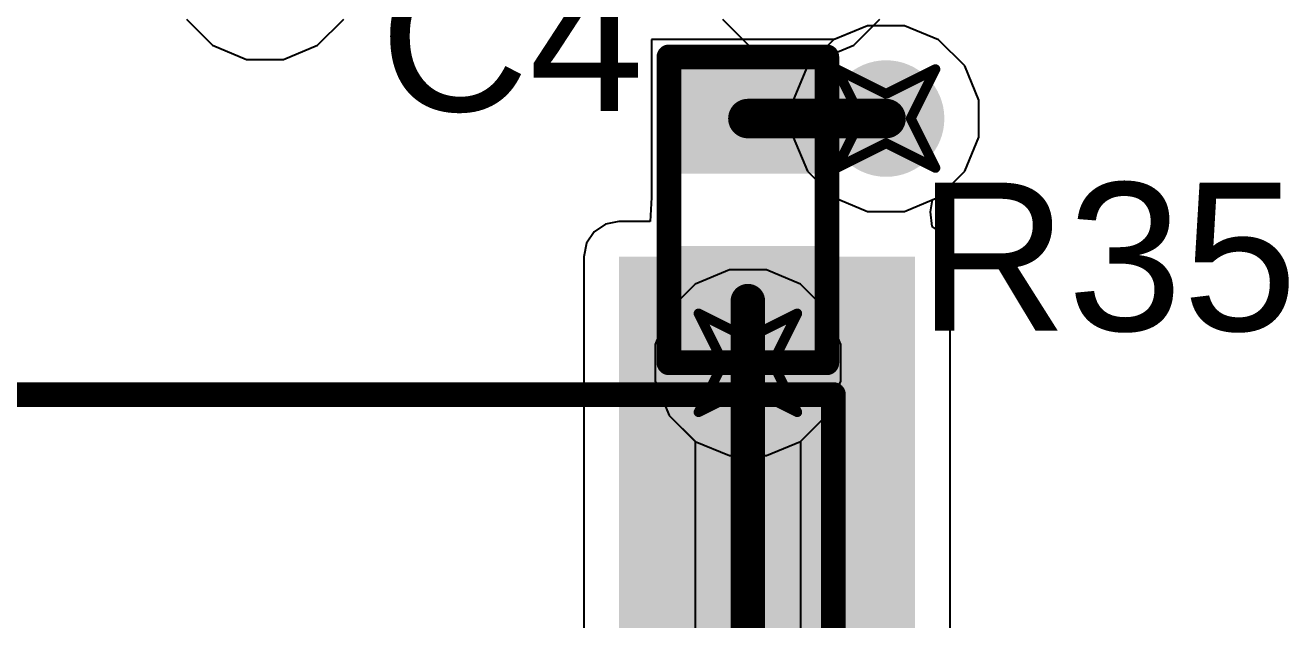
# Model space of a CAD drawing. Header units: inches. Extents: x -3 to 488, y -11 to 93.
# Drawn here: x 118.02 to 124.53, y 6.92 to 9.98 of the extents above; entities that cross this region are included whole.
import ezdxf

# ---------------------------------------------------------------- set-up
doc = ezdxf.new("R2010")
doc.units = ezdxf.units.IN
for name, color, linetype in [('Bottom Layer', 5, 'Continuous'), ('Drill Drawing', 1, 'Continuous'), ('Layer 1', 16, 'Continuous'), ('Layer 2', 76, 'Continuous'), ('Top Layer', 1, 'Continuous'), ('Top Overlay', 2, 'Continuous'), ('Top Paste', 8, 'Continuous'), ('Top Solder', 216, 'Continuous'), ('Via Holes', 16, 'Continuous')]:
    doc.layers.add(name, color=color, linetype=linetype)
doc.styles.add('Arial', font='', dxfattribs={"height": 0.2})
doc.styles.get('Arial').set_extended_font_data('Arial')

msp = doc.modelspace()

# ---------------------------------------------------------------- hatches: boundary and pattern name
at = {"layer": 'Bottom Layer'}
h = msp.add_hatch(color=5, dxfattribs=at)
edge = h.paths.add_edge_path()
edge.add_arc((122.4535, 9.4996), 0.3, 0, 360)
h = msp.add_hatch(color=5, dxfattribs=at)
edge = h.paths.add_edge_path()
edge.add_arc((121.7422, 8.2423), 0.3, 0, 360)
at = {"layer": 'Layer 1'}
h = msp.add_hatch(color=16, dxfattribs=at)
edge = h.paths.add_edge_path()
edge.add_arc((122.4535, 9.4996), 0.3, 0, 360)
h = msp.add_hatch(color=16, dxfattribs=at)
edge = h.paths.add_edge_path()
edge.add_arc((121.7422, 8.2423), 0.3, 0, 360)
at = {"layer": 'Layer 2'}
h = msp.add_hatch(color=76, dxfattribs=at)
edge = h.paths.add_edge_path()
edge.add_arc((122.4535, 9.4996), 0.3, 0, 360)
h = msp.add_hatch(color=76, dxfattribs=at)
edge = h.paths.add_edge_path()
edge.add_arc((121.7422, 8.2423), 0.3, 0, 360)
at = {"layer": 'Top Layer'}
h = msp.add_hatch(color=1, dxfattribs=at)
edge = h.paths.add_edge_path()
edge.add_arc((122.4535, 9.4996), 0.3, 0, 360)
for points in [[(121.4247, 9.7282), (122.0597, 9.7282), (122.0597, 9.271), (121.4247, 9.271)], [(121.0785, -6.8245), (122.6025, -6.8245), (122.6025, 8.7884), (121.0785, 8.7884)], [(121.4247, 8.7884), (122.0597, 8.7884), (122.0597, 8.3312), (121.4247, 8.3312)]]:
    msp.add_hatch(color=1, dxfattribs=at).paths.add_polyline_path(points)
h = msp.add_hatch(color=1, dxfattribs=at)
edge = h.paths.add_edge_path()
edge.add_arc((121.7422, 8.2423), 0.3, 0, 360)
at = {"layer": 'Top Paste'}
for points in [[(121.4247, 9.7282), (122.0597, 9.7282), (122.0597, 9.271), (121.4247, 9.271)], [(121.4247, 8.7884), (122.0597, 8.7884), (122.0597, 8.3312), (121.4247, 8.3312)]]:
    msp.add_hatch(color=8, dxfattribs=at).paths.add_polyline_path(points)
at = {"layer": 'Top Solder'}
for points in [[(121.3697, 9.7832), (122.1147, 9.7832), (122.1147, 9.216), (121.3697, 9.216)], [(121.3697, 8.8434), (122.1147, 8.8434), (122.1147, 8.2762), (121.3697, 8.2762)]]:
    msp.add_hatch(color=216, dxfattribs=at).paths.add_polyline_path(points)
at = {"layer": 'Via Holes'}
h = msp.add_hatch(color=7, dxfattribs=at)
edge = h.paths.add_edge_path()
edge.add_arc((122.4535, 9.4996), 0.15, 0, 360)
h = msp.add_hatch(color=7, dxfattribs=at)
edge = h.paths.add_edge_path()
edge.add_arc((121.7422, 8.2423), 0.15, 0, 360)

# ---------------------------------------------------------------- linework, layer by layer
at = {"layer": 'Bottom Layer'}
for p, q in [((122.3584, 9.9774), (122.1828, 9.9047)), ((122.5485, 9.9774), (122.3584, 9.9774)), ((122.7241, 9.9047), (122.5485, 9.9774)), ((122.1828, 9.9047), (122.0484, 9.7703)), ((122.8585, 9.7703), (122.7241, 9.9047)), ((122.0484, 9.7703), (121.9757, 9.5946)), ((122.9313, 9.5946), (122.8585, 9.7703)), ((121.9757, 9.5946), (121.9757, 9.4046)), ((122.9313, 9.4046), (122.9313, 9.5946)), ((121.9757, 9.4046), (122.0484, 9.2289)), ((122.8585, 9.2289), (122.9313, 9.4046)), ((122.0484, 9.2289), (122.1828, 9.0945)), ((122.7241, 9.0945), (122.8585, 9.2289)), ((122.1828, 9.0945), (122.3584, 9.0218)), ((122.5485, 9.0218), (122.7241, 9.0945)), ((122.3584, 9.0218), (122.5485, 9.0218)), ((121.6472, 8.7201), (121.4715, 8.6474)), ((121.8372, 8.7201), (121.6472, 8.7201)), ((122.0129, 8.6474), (121.8372, 8.7201)), ((121.4715, 8.6474), (121.3371, 8.513)), ((122.1473, 8.513), (122.0129, 8.6474)), ((121.3371, 8.513), (121.2644, 8.3373)), ((122.22, 8.3373), (122.1473, 8.513)), ((121.2644, 8.3373), (121.2644, 8.1473)), ((122.22, 8.1473), (122.22, 8.3373)), ((121.2644, 8.1473), (121.3371, 7.9716)), ((122.1473, 7.9716), (122.22, 8.1473)), ((121.3371, 7.9716), (121.4715, 7.8372)), ((122.0129, 7.8372), (122.1473, 7.9716)), ((121.4715, 7.8372), (121.6472, 7.7645)), ((121.8372, 7.7645), (122.0129, 7.8372)), ((121.6472, 7.7645), (121.8372, 7.7645))]:
    msp.add_line(p, q, dxfattribs=at)
at = {"layer": 'Drill Drawing'}
for points in [[(122.1995, 9.7536, 0.0508, 0.0508, 0), (122.4535, 9.6266, 0.0508, 0.0508, 0)], [(122.1995, 9.7536, 0.0508, 0.0508, 0), (122.3265, 9.4996, 0.0508, 0.0508, 0)], [(122.4535, 9.6266, 0.0508, 0.0508, 0), (122.7075, 9.7536, 0.0508, 0.0508, 0)], [(122.5805, 9.4996, 0.0508, 0.0508, 0), (122.7075, 9.7536, 0.0508, 0.0508, 0)], [(122.1995, 9.2456, 0.0508, 0.0508, 0), (122.3265, 9.4996, 0.0508, 0.0508, 0)], [(122.5805, 9.4996, 0.0508, 0.0508, 0), (122.7075, 9.2456, 0.0508, 0.0508, 0)], [(122.1995, 9.2456, 0.0508, 0.0508, 0), (122.4535, 9.3726, 0.0508, 0.0508, 0)], [(122.4535, 9.3726, 0.0508, 0.0508, 0), (122.7075, 9.2456, 0.0508, 0.0508, 0)], [(121.4882, 8.4963, 0.0508, 0.0508, 0), (121.7422, 8.3693, 0.0508, 0.0508, 0)], [(121.4882, 8.4963, 0.0508, 0.0508, 0), (121.6152, 8.2423, 0.0508, 0.0508, 0)], [(121.7422, 8.3693, 0.0508, 0.0508, 0), (121.9962, 8.4963, 0.0508, 0.0508, 0)], [(121.8692, 8.2423, 0.0508, 0.0508, 0), (121.9962, 8.4963, 0.0508, 0.0508, 0)], [(121.4882, 7.9883, 0.0508, 0.0508, 0), (121.6152, 8.2423, 0.0508, 0.0508, 0)], [(121.8692, 8.2423, 0.0508, 0.0508, 0), (121.9962, 7.9883, 0.0508, 0.0508, 0)], [(121.4882, 7.9883, 0.0508, 0.0508, 0), (121.7422, 8.1153, 0.0508, 0.0508, 0)], [(121.7422, 8.1153, 0.0508, 0.0508, 0), (121.9962, 7.9883, 0.0508, 0.0508, 0)]]:
    msp.add_lwpolyline(points, format="xyseb", dxfattribs=at)
for points in [[(122.1868, 9.7536, 0.0254, 0.0254, 1), (122.2122, 9.7536, 0.0254, 0.0254, 1)], [(122.1868, 9.7536, 0.0254, 0.0254, 1), (122.2122, 9.7536, 0.0254, 0.0254, 1)], [(122.6948, 9.7536, 0.0254, 0.0254, 1), (122.7202, 9.7536, 0.0254, 0.0254, 1)], [(122.6948, 9.7536, 0.0254, 0.0254, 1), (122.7202, 9.7536, 0.0254, 0.0254, 1)], [(122.4408, 9.6266, 0.0254, 0.0254, 1), (122.4662, 9.6266, 0.0254, 0.0254, 1)], [(122.4408, 9.6266, 0.0254, 0.0254, 1), (122.4662, 9.6266, 0.0254, 0.0254, 1)], [(122.3138, 9.4996, 0.0254, 0.0254, 1), (122.3392, 9.4996, 0.0254, 0.0254, 1)], [(122.3138, 9.4996, 0.0254, 0.0254, 1), (122.3392, 9.4996, 0.0254, 0.0254, 1)], [(122.5678, 9.4996, 0.0254, 0.0254, 1), (122.5932, 9.4996, 0.0254, 0.0254, 1)], [(122.5678, 9.4996, 0.0254, 0.0254, 1), (122.5932, 9.4996, 0.0254, 0.0254, 1)], [(122.4408, 9.3726, 0.0254, 0.0254, 1), (122.4662, 9.3726, 0.0254, 0.0254, 1)], [(122.4408, 9.3726, 0.0254, 0.0254, 1), (122.4662, 9.3726, 0.0254, 0.0254, 1)], [(122.1868, 9.2456, 0.0254, 0.0254, 1), (122.2122, 9.2456, 0.0254, 0.0254, 1)], [(122.1868, 9.2456, 0.0254, 0.0254, 1), (122.2122, 9.2456, 0.0254, 0.0254, 1)], [(122.6948, 9.2456, 0.0254, 0.0254, 1), (122.7202, 9.2456, 0.0254, 0.0254, 1)], [(122.6948, 9.2456, 0.0254, 0.0254, 1), (122.7202, 9.2456, 0.0254, 0.0254, 1)], [(121.4755, 8.4963, 0.0254, 0.0254, 1), (121.5009, 8.4963, 0.0254, 0.0254, 1)], [(121.4755, 8.4963, 0.0254, 0.0254, 1), (121.5009, 8.4963, 0.0254, 0.0254, 1)], [(121.9835, 8.4963, 0.0254, 0.0254, 1), (122.0089, 8.4963, 0.0254, 0.0254, 1)], [(121.9835, 8.4963, 0.0254, 0.0254, 1), (122.0089, 8.4963, 0.0254, 0.0254, 1)], [(121.7295, 8.3693, 0.0254, 0.0254, 1), (121.7549, 8.3693, 0.0254, 0.0254, 1)], [(121.7295, 8.3693, 0.0254, 0.0254, 1), (121.7549, 8.3693, 0.0254, 0.0254, 1)], [(121.6025, 8.2423, 0.0254, 0.0254, 1), (121.6279, 8.2423, 0.0254, 0.0254, 1)], [(121.6025, 8.2423, 0.0254, 0.0254, 1), (121.6279, 8.2423, 0.0254, 0.0254, 1)], [(121.8565, 8.2423, 0.0254, 0.0254, 1), (121.8819, 8.2423, 0.0254, 0.0254, 1)], [(121.8565, 8.2423, 0.0254, 0.0254, 1), (121.8819, 8.2423, 0.0254, 0.0254, 1)], [(121.7295, 8.1153, 0.0254, 0.0254, 1), (121.7549, 8.1153, 0.0254, 0.0254, 1)], [(121.7295, 8.1153, 0.0254, 0.0254, 1), (121.7549, 8.1153, 0.0254, 0.0254, 1)], [(121.4755, 7.9883, 0.0254, 0.0254, 1), (121.5009, 7.9883, 0.0254, 0.0254, 1)], [(121.4755, 7.9883, 0.0254, 0.0254, 1), (121.5009, 7.9883, 0.0254, 0.0254, 1)], [(121.9835, 7.9883, 0.0254, 0.0254, 1), (122.0089, 7.9883, 0.0254, 0.0254, 1)], [(121.9835, 7.9883, 0.0254, 0.0254, 1), (122.0089, 7.9883, 0.0254, 0.0254, 1)]]:
    msp.add_lwpolyline(points, format="xyseb", close=True, dxfattribs=at)
at = {"layer": 'Layer 1'}
for p, q in [((122.3584, 9.9774), (122.1828, 9.9047)), ((122.5485, 9.9774), (122.3584, 9.9774)), ((122.7241, 9.9047), (122.5485, 9.9774)), ((122.1828, 9.9047), (122.0484, 9.7703)), ((122.8585, 9.7703), (122.7241, 9.9047)), ((122.0484, 9.7703), (121.9757, 9.5946)), ((122.9313, 9.5946), (122.8585, 9.7703)), ((121.9757, 9.5946), (121.9757, 9.4046)), ((122.9313, 9.4046), (122.9313, 9.5946)), ((121.9757, 9.4046), (122.0484, 9.2289)), ((122.8585, 9.2289), (122.9313, 9.4046)), ((122.0484, 9.2289), (122.1828, 9.0945)), ((122.7241, 9.0945), (122.8585, 9.2289)), ((122.1828, 9.0945), (122.3584, 9.0218)), ((122.5485, 9.0218), (122.7241, 9.0945)), ((122.3584, 9.0218), (122.5485, 9.0218)), ((121.6472, 8.7201), (121.4715, 8.6474)), ((121.8372, 8.7201), (121.6472, 8.7201)), ((122.0129, 8.6474), (121.8372, 8.7201)), ((121.4715, 8.6474), (121.3371, 8.513)), ((122.1473, 8.513), (122.0129, 8.6474)), ((121.3371, 8.513), (121.2644, 8.3373)), ((122.22, 8.3373), (122.1473, 8.513)), ((121.2644, 8.3373), (121.2644, 8.1473)), ((122.22, 8.1473), (122.22, 8.3373)), ((121.2644, 8.1473), (121.3371, 7.9716)), ((122.1473, 7.9716), (122.22, 8.1473)), ((121.3371, 7.9716), (121.4703, 7.8385)), ((122.0141, 7.8385), (122.1473, 7.9716)), ((121.4703, 7.8385), (121.4703, 6.234)), ((122.0141, 6.1214), (122.0141, 7.8385))]:
    msp.add_line(p, q, dxfattribs=at)
msp.add_lwpolyline([(121.7422, 6.1214, 0.1778, 0.1778, 0), (121.7422, 8.2423, 0.1778, 0.1778, 0)], format="xyseb", dxfattribs=at)
msp.add_lwpolyline([(121.6977, 8.2423, 0.0889, 0.0889, 1), (121.7866, 8.2423, 0.0889, 0.0889, 1)], format="xyseb", close=True, dxfattribs=at)
at = {"layer": 'Layer 2'}
for p, q in [((118.8521, 10.0115), (118.9865, 9.8771)), ((119.5278, 9.8771), (119.6622, 10.0115)), ((121.6113, 10.0115), (121.7457, 9.8771)), ((122.287, 9.8771), (122.4214, 10.0115)), ((118.9865, 9.8771), (119.1621, 9.8044)), ((119.3522, 9.8044), (119.5278, 9.8771)), ((121.7457, 9.8771), (121.9213, 9.8044)), ((122.1114, 9.8044), (122.287, 9.8771)), ((119.1621, 9.8044), (119.3522, 9.8044)), ((121.9213, 9.8044), (122.1114, 9.8044)), ((121.6472, 8.7201), (121.4715, 8.6474)), ((121.8372, 8.7201), (121.6472, 8.7201)), ((122.0129, 8.6474), (121.8372, 8.7201)), ((121.4715, 8.6474), (121.3371, 8.513)), ((122.1473, 8.513), (122.0129, 8.6474)), ((121.3371, 8.513), (121.2644, 8.3373)), ((122.22, 8.3373), (122.1473, 8.513)), ((121.2644, 8.3373), (121.2644, 8.1473)), ((122.22, 8.1473), (122.22, 8.3373)), ((121.2644, 8.1473), (121.3371, 7.9716)), ((122.1473, 7.9716), (122.22, 8.1473)), ((121.3371, 7.9716), (121.4715, 7.8372)), ((122.0129, 7.8372), (122.1473, 7.9716)), ((121.4715, 7.8372), (121.6472, 7.7645)), ((121.8372, 7.7645), (122.0129, 7.8372)), ((121.6472, 7.7645), (121.8372, 7.7645))]:
    msp.add_line(p, q, dxfattribs=at)
at = {"layer": 'Top Layer'}
for p, q in [((122.3584, 9.9774), (122.1861, 9.906)), ((122.5485, 9.9774), (122.3584, 9.9774)), ((122.7241, 9.9047), (122.5485, 9.9774)), ((122.1861, 9.906), (121.2469, 9.906)), ((121.2469, 9.906), (121.2469, 9.0967)), ((122.8585, 9.7703), (122.7241, 9.9047)), ((122.9313, 9.5946), (122.8585, 9.7703)), ((122.9313, 9.4046), (122.9313, 9.5946)), ((122.8585, 9.2289), (122.9313, 9.4046)), ((122.7241, 9.0945), (122.8585, 9.2289)), ((121.2469, 9.0932), (121.2385, 8.9697)), ((121.2469, 9.0967), (121.2469, 9.0932)), ((122.6822, 9.0198), (122.6922, 9.0813)), ((122.6922, 9.0813), (122.7241, 9.0945)), ((122.6908, 8.9433), (122.6822, 9.0198)), ((120.9503, 8.9166), (120.911, 8.8578)), ((121.0091, 8.9559), (120.9503, 8.9166)), ((121.0785, 8.9697), (121.0091, 8.9559)), ((121.2385, 8.9697), (121.0785, 8.9697)), ((122.7307, 8.9166), (122.6908, 8.9433)), ((122.77, 8.8578), (122.7307, 8.9166)), ((120.911, 8.8578), (120.8972, 8.7884)), ((122.7838, 8.7884), (122.77, 8.8578)), ((120.8972, 8.7884), (120.8972, -4.3406)), ((122.7838, -6.8245), (122.7838, 8.7884))]:
    msp.add_line(p, q, dxfattribs=at)
for points in [[(121.7422, 9.4996, 0.2032, 0.2032, 0), (122.4535, 9.4996, 0.2032, 0.2032, 0)], [(121.7422, 8.2423, 0.1778, 0.1778, 0), (121.7422, 8.5598, 0.1778, 0.1778, 0)]]:
    msp.add_lwpolyline(points, format="xyseb", dxfattribs=at)
for points in [[(121.6914, 9.4996, 0.1016, 0.1016, 1), (121.793, 9.4996, 0.1016, 0.1016, 1)], [(122.4027, 9.4996, 0.1016, 0.1016, 1), (122.5043, 9.4996, 0.1016, 0.1016, 1)], [(121.6977, 8.5598, 0.0889, 0.0889, 1), (121.7866, 8.5598, 0.0889, 0.0889, 1)], [(121.6977, 8.2423, 0.0889, 0.0889, 1), (121.7866, 8.2423, 0.0889, 0.0889, 1)]]:
    msp.add_lwpolyline(points, format="xyseb", close=True, dxfattribs=at)
at = {"layer": 'Top Overlay'}
for points in [[(121.3358, 9.8171, 0.127, 0.127, 0), (122.1486, 9.8171, 0.127, 0.127, 0)], [(121.3358, 8.2423, 0.127, 0.127, 0), (121.3358, 9.8171, 0.127, 0.127, 0)], [(121.3104, 8.2169, 0.00323, 0.00323, 0), (121.3104, 9.8425, 0.00323, 0.00323, 0)], [(122.1486, 8.2423, 0.127, 0.127, 0), (122.1486, 9.8171, 0.127, 0.127, 0)], [(121.3358, 8.2423, 0.127, 0.127, 0), (122.1486, 8.2423, 0.127, 0.127, 0)], [(117.0628, 8.0791, 0.127, 0.127, 0), (120.4817, 8.0791, 0.127, 0.127, 0)], [(120.4817, 8.0791, 0.127, 0.127, 0), (122.1825, 8.0791, 0.127, 0.127, 0)], [(122.1825, -5.1908, 0.127, 0.127, 0), (122.1825, 8.0791, 0.127, 0.127, 0)]]:
    msp.add_lwpolyline(points, format="xyseb", dxfattribs=at)
for points in [[(121.3041, 9.8171, 0.0635, 0.0635, 1), (121.3675, 9.8171, 0.0635, 0.0635, 1)], [(121.3041, 9.8171, 0.0635, 0.0635, 1), (121.3675, 9.8171, 0.0635, 0.0635, 1)], [(121.3096, 9.8425, 0.00161, 0.00161, 1), (121.3112, 9.8425, 0.00161, 0.00161, 1)], [(122.1168, 9.8171, 0.0635, 0.0635, 1), (122.1804, 9.8171, 0.0635, 0.0635, 1)], [(122.1168, 9.8171, 0.0635, 0.0635, 1), (122.1804, 9.8171, 0.0635, 0.0635, 1)], [(121.3041, 8.2423, 0.0635, 0.0635, 1), (121.3675, 8.2423, 0.0635, 0.0635, 1)], [(121.3041, 8.2423, 0.0635, 0.0635, 1), (121.3675, 8.2423, 0.0635, 0.0635, 1)], [(122.1168, 8.2423, 0.0635, 0.0635, 1), (122.1804, 8.2423, 0.0635, 0.0635, 1)], [(122.1168, 8.2423, 0.0635, 0.0635, 1), (122.1804, 8.2423, 0.0635, 0.0635, 1)], [(121.3096, 8.2169, 0.00161, 0.00161, 1), (121.3112, 8.2169, 0.00161, 0.00161, 1)], [(120.4499, 8.0791, 0.0635, 0.0635, 1), (120.5134, 8.0791, 0.0635, 0.0635, 1)], [(120.4499, 8.0791, 0.0635, 0.0635, 1), (120.5134, 8.0791, 0.0635, 0.0635, 1)], [(122.1507, 8.0791, 0.0635, 0.0635, 1), (122.2142, 8.0791, 0.0635, 0.0635, 1)], [(122.1507, 8.0791, 0.0635, 0.0635, 1), (122.2142, 8.0791, 0.0635, 0.0635, 1)]]:
    msp.add_lwpolyline(points, format="xyseb", close=True, dxfattribs=at)

# ---------------------------------------------------------------- texts
at = {"layer": 'Top Overlay', "style": 'Arial'}
for s, p in [('C4', (119.8469, 9.5378)), ('R35', (122.6181, 8.4075))]:
    msp.add_text(s, height=0.762, dxfattribs=at).set_placement(p)

doc.saveas('drawing.dxf')
